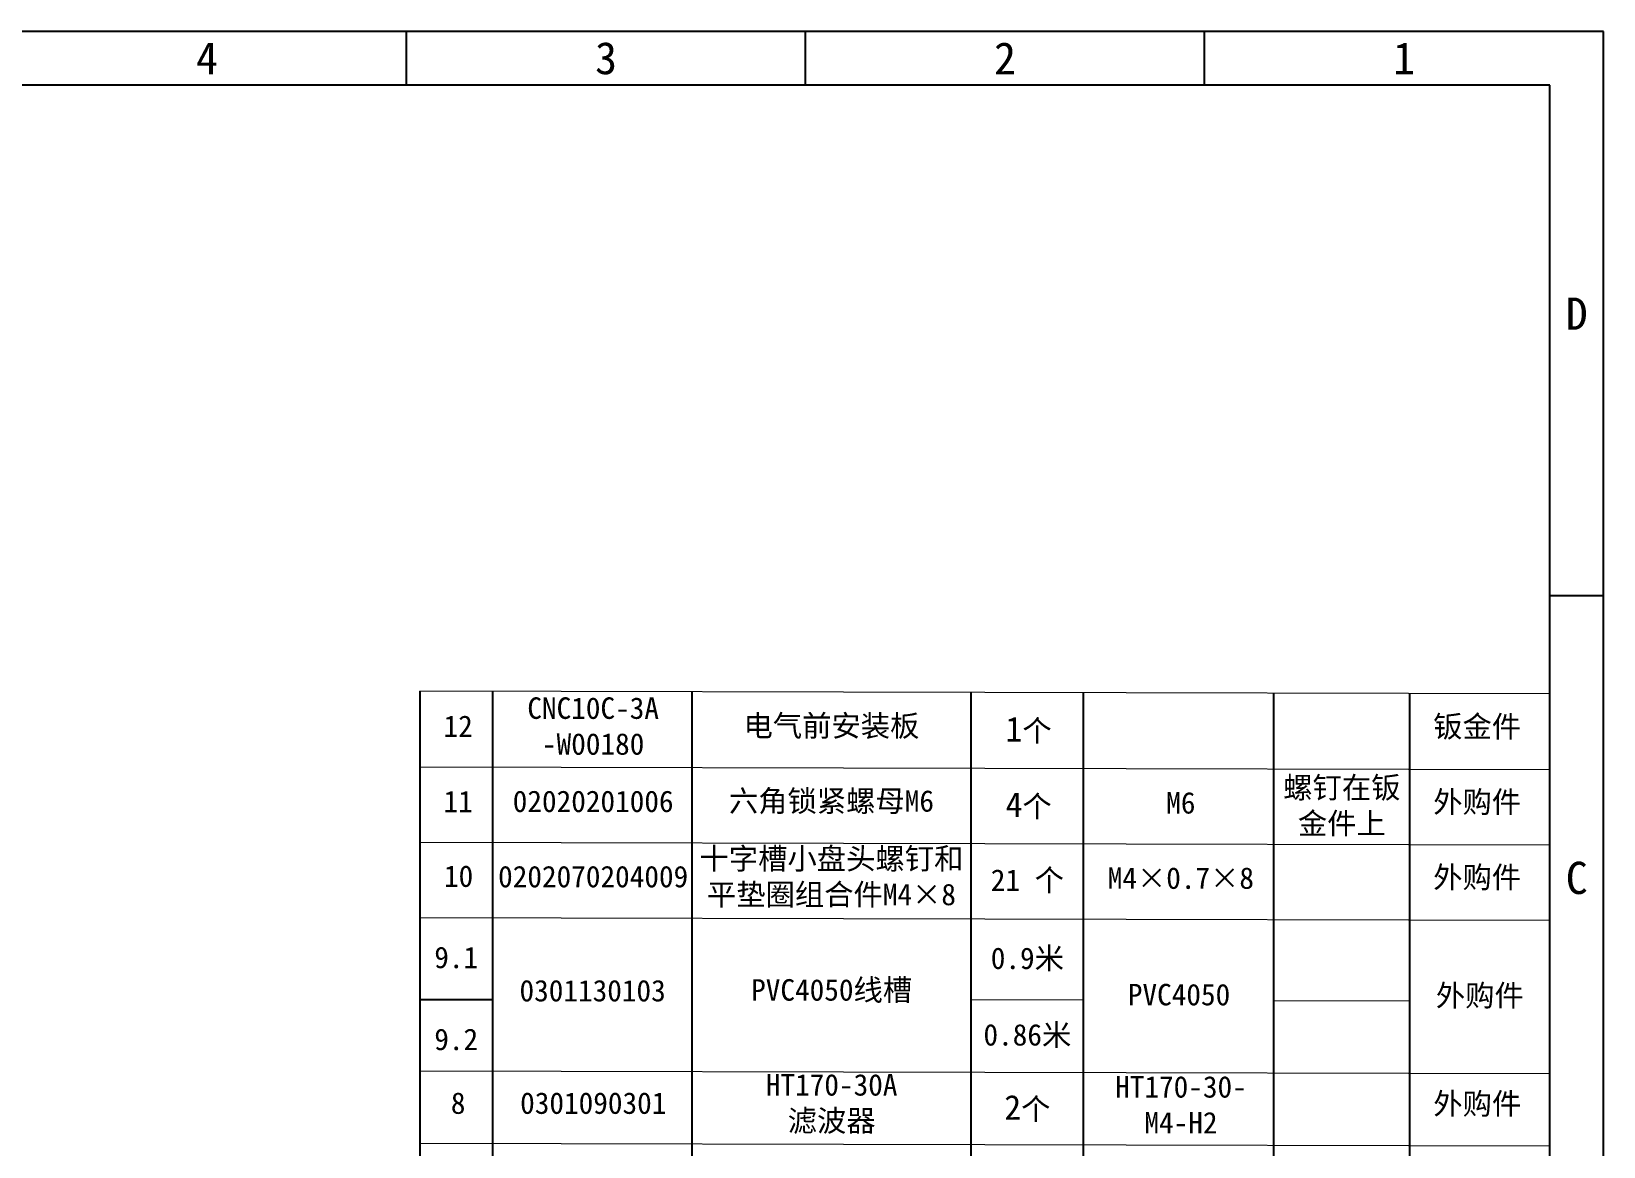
# Model space of a CAD drawing. Header units: millimetres. Extents: x 547 to 2149, y 622 to 1790.
# Drawn here: x 1675.4 to 1821.7, y 1686.5 to 1790.2 of the extents above; entities that cross this region are included whole.
import ezdxf

# ---------------------------------------------------------------- set-up
doc = ezdxf.new("R2010")
doc.units = ezdxf.units.MM
for name, color, linetype in [('中文标注', 3, 'Continuous'), ('仅图框使用', 7, 'Continuous'), ('元器件与线路', 7, 'Continuous'), ('英文数字标注', 3, 'Continuous')]:
    doc.layers.add(name, color=color, linetype=linetype)
doc.styles.get("Standard").update_dxf_attribs({"font": 'txt', "bigfont": 'gbcbig.shx'})

msp = doc.modelspace()

# ---------------------------------------------------------------- linework, layer by layer
at = {"layer": '仅图框使用'}
for p, q in [((1821.68, 1790.18), (1524.68, 1790.18)), ((1710.3, 1785.18), (1710.3, 1790.18)), ((1747.43, 1785.18), (1747.43, 1790.18)), ((1784.55, 1785.18), (1784.55, 1790.18)), ((1821.68, 1580.18), (1821.68, 1790.18)), ((1816.68, 1785.18), (1529.68, 1785.18)), ((1816.68, 1585.18), (1816.68, 1785.18)), ((1821.68, 1737.68), (1816.68, 1737.68))]:
    msp.add_line(p, q, dxfattribs=at)
at = {"layer": '元器件与线路', "color": 0, "linetype": 'Continuous', "lineweight": 13, "ltscale": 4}
for p, q in [((1711.55, 1728.84), (1816.68, 1728.6)), ((1711.55, 1721.77), (1816.68, 1721.52)), ((1711.55, 1714.77), (1816.68, 1714.52)), ((1711.55, 1707.77), (1816.68, 1707.52)), ((1762.84, 1700.13), (1773.3, 1700.1)), ((1791, 1700.06), (1803.66, 1700.03)), ((1711.55, 1693.51), (1816.68, 1693.26)), ((1711.55, 1686.77), (1816.68, 1686.53))]:
    msp.add_line(p, q, dxfattribs=at)
at = {"layer": '元器件与线路'}
for p, q in [((1711.55, 1728.83), (1711.55, 1613.18)), ((1718.33, 1613.18), (1718.33, 1728.82)), ((1736.87, 1613.18), (1736.87, 1728.77)), ((1762.84, 1613.18), (1762.84, 1728.71)), ((1773.3, 1613.18), (1773.3, 1728.7)), ((1791, 1613.18), (1791, 1728.66)), ((1803.66, 1613.18), (1803.66, 1728.63)), ((1718.33, 1700.11), (1711.55, 1700.11))]:
    msp.add_line(p, q, dxfattribs=at)

# ---------------------------------------------------------------- texts
at = {"layer": '中文标注', "char_height": 2, "attachment_point": 5}
for s, insert, width in [('{\\fSimSun|b0|i0|c134|p2;电气前安装板}', (1749.84, 1725.49), 25.9708), ('{\\fSimSun|b0|i0|c134|p2;钣金件}', (1809.92, 1725.42), 12.5772), ('{\\fSimSun|b0|i0|c134|p2;螺钉在钣金件上}', (1797.33, 1718.08), 12.6623), ('{\\fSimSun|b0|i0|c134|p2;六角锁紧螺母M6}', (1749.84, 1718.49), 25.9708), ('{\\fSimSun|b0|i0|c134|p2;外购件}', (1809.92, 1718.41), 12.5772), ('{\\fSimSun|b0|i0|c134|p2;十字槽小盘头螺钉和平垫圈组合件M4×8}', (1749.84, 1711.47), 25.9708), ('{\\fSimSun|b0|i0|c134|p2;外购件}', (1809.92, 1711.41), 12.5772), ('{\\fSimSun|b0|i0|c134|p2;PVC4050线槽}', (1749.86, 1700.92), 25.9708), ('{\\fSimSun|b0|i0|c134|p2;外购件}', (1810.17, 1700.41), 13.0154), ('{\\fSimSun|b0|i0|c134|p2;HT170-30A\\P滤波器}', (1749.86, 1690.42), 25.9708), ('{\\fSimSun|b0|i0|c134|p2;外购件}', (1809.93, 1690.34), 12.5772)]:
    msp.add_mtext(s, dxfattribs=dict(at, insert=insert, width=width))
at = {"layer": '仅图框使用', "char_height": 3, "attachment_point": 5}
for s, insert, width in [('{\\fSimSun|b0|i0|c134|p2;4}', (1691.74, 1787.68), 37.125), ('{\\fSimSun|b0|i0|c134|p2;3}', (1728.87, 1787.68), 37.125), ('{\\fSimSun|b0|i0|c134|p2;2}', (1765.99, 1787.68), 37.125), ('{\\fSimSun|b0|i0|c134|p2;1}', (1803.12, 1787.68), 37.125), ('{\\fSimSun|b0|i0|c134|p2;D}', (1819.18, 1763.93), 5), ('{\\fSimSun|b0|i0|c134|p2;C}', (1819.18, 1711.43), 5)]:
    msp.add_mtext(s, dxfattribs=dict(at, insert=insert, width=width))
at = {"layer": '英文数字标注', "char_height": 2, "attachment_point": 5}
for s, insert, width in [('{\\fSimSun|b0|i0|c134|p2;CNC10C-3A\\P-W00180}', (1727.67, 1725.56), 18.3735), ('{\\fSimSun|b0|i0|c134|p2;12}', (1715.11, 1725.56), 6.7639), ('{\\fSimSun|b0|i0|c134|p2;\\H1.15x;1\\H0.8696x;个}', (1768.19, 1725.18), 10.7091), ('{\\fSimSun|b0|i0|c134|p2;11}', (1715.11, 1718.56), 6.7639), ('{\\fSimSun|b0|i0|c134|p2;02020201006}', (1727.67, 1718.56), 18.3735), ('{\\fSimSun|b0|i0|c134|p2;\\H1.15x;4\\H0.8696x;个}', (1768.19, 1718.15), 10.7084), ('{\\fSimSun|b0|i0|c134|p2;M6}', (1782.35, 1718.42), 17.5985), ('{\\fSimSun|b0|i0|c134|p2;10}', (1715.15, 1711.6), 6.7639), ('{\\fSimSun|b0|i0|c134|p2;0202070204009}', (1727.67, 1711.56), 18.3735), ('{\\fSimSun|b0|i0|c134|p2;21 个}', (1768.07, 1711.14), 10.4626), ('{\\fSimSun|b0|i0|c134|p2;M4×0.7×8}', (1782.35, 1711.42), 17.5985), ('{\\fSimSun|b0|i0|c134|p2;9.1}', (1714.93, 1704.04), 6.7966), ('{\\fSimSun|b0|i0|c134|p2;0.9米}', (1768.07, 1703.87), 10.4626), ('{\\fSimSun|b0|i0|c134|p2;0301130103}', (1727.62, 1700.95), 18.5044), ('{\\fSimSun|b0|i0|c134|p2;PVC4050 }', (1782.18, 1700.58), 17.7462), ('{\\fSimSun|b0|i0|c134|p2;9.2}', (1714.93, 1696.42), 6.7966), ('{\\fSimSun|b0|i0|c134|p2;0.86米}', (1768.07, 1696.75), 10.4626), ('{\\fSimSun|b0|i0|c134|p2;HT170-30-\\PM4-H2}', (1782.36, 1690.35), 17.5985), ('{\\fSimSun|b0|i0|c134|p2;8}', (1715.11, 1690.49), 6.7639), ('{\\fSimSun|b0|i0|c134|p2;0301090301}', (1727.68, 1690.49), 18.3735), ('{\\fSimSun|b0|i0|c134|p2;\\H1.15x;2\\H0.8696x;个}', (1768.07, 1690), 10.4626)]:
    msp.add_mtext(s, dxfattribs=dict(at, insert=insert, width=width))

doc.saveas('drawing.dxf')
